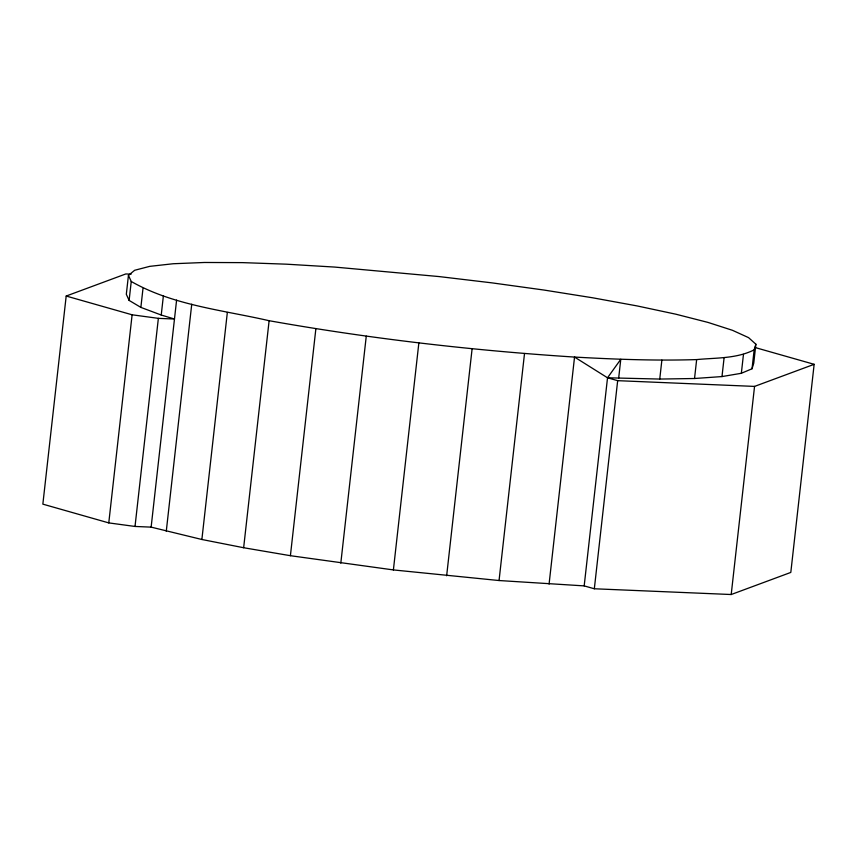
<?xml version="1.0" encoding="UTF-8"?>
<svg xmlns="http://www.w3.org/2000/svg" width="857" height="857" viewBox="0 0 857 857"><rect width="100%" height="100%" fill="white"/><g stroke="black" fill="none" stroke-linecap="round" stroke-linejoin="round"><path stroke-width="1.29" d="M131.11 274.176L125.797 273.951L66.193 296.04L42.85 504.141L108.775 522.899L135.02 526.455L151.132 527.13L201.877 539.492L243.645 547.73L290.405 555.7L393.395 569.926L499.053 580.532L584.185 585.888L594.329 588.77L731.203 594.522L790.807 572.422L814.15 364.321L754.556 347.374M128.443 275.365L131.25 281.492C173.157 305.381 222.82 310.052 269.119 320.711C370.117 338.686 472.186 350.47 574.544 357.069L607.527 377.787L659.751 379.062L694.534 378.505L721.99 376.566L741.348 373.288L752.039 368.767L753.753 363.132L755.874 344.214L748.568 337.637L732.456 330.299L707.989 322.414L675.884 314.208L637.062 305.917L592.637 297.786L543.884 290.03L492.207 282.896L439.095 276.575L334.669 267.073L286.367 264.181L242.542 262.628L204.469 262.478L173.232 263.742L149.739 266.356L134.667 270.276L128.443 275.365L126.322 294.283L129.118 300.411L140.869 307.395L161.234 315.033L174.474 319.029L158.363 318.354L132.117 314.798L66.193 296.04M129.118 300.411L131.25 281.492M108.775 522.899L132.117 314.798M140.869 307.395L142.99 288.477M135.02 526.455L158.363 318.354M161.234 315.033L163.355 296.115M151.132 527.13L176.596 300.111M166.279 531.211L191.743 304.192M201.877 539.492L227.341 312.462M243.645 547.73L269.119 320.711M290.405 555.7L315.879 328.681M340.807 563.178L366.271 336.148M393.395 569.926L418.859 342.907M446.647 575.775L472.111 348.745M499.053 580.532L524.516 353.512M549.08 584.088L574.544 357.069C615.208 359.319 655.937 360.883 696.655 359.586C715.906 357.712 736.452 358.794 754.16 349.849L755.874 344.214M584.185 585.888L607.527 377.787L620.779 359.297L618.658 378.216M594.329 588.77L617.672 380.669L607.527 377.787M659.751 379.062L661.872 360.144M694.534 378.505L696.655 359.586M721.99 376.566L724.111 357.648M741.348 373.288L743.469 354.37M752.039 368.767L754.16 349.849M731.203 594.522L754.546 386.411L814.15 364.321M617.672 380.669L754.546 386.411"/></g></svg>
